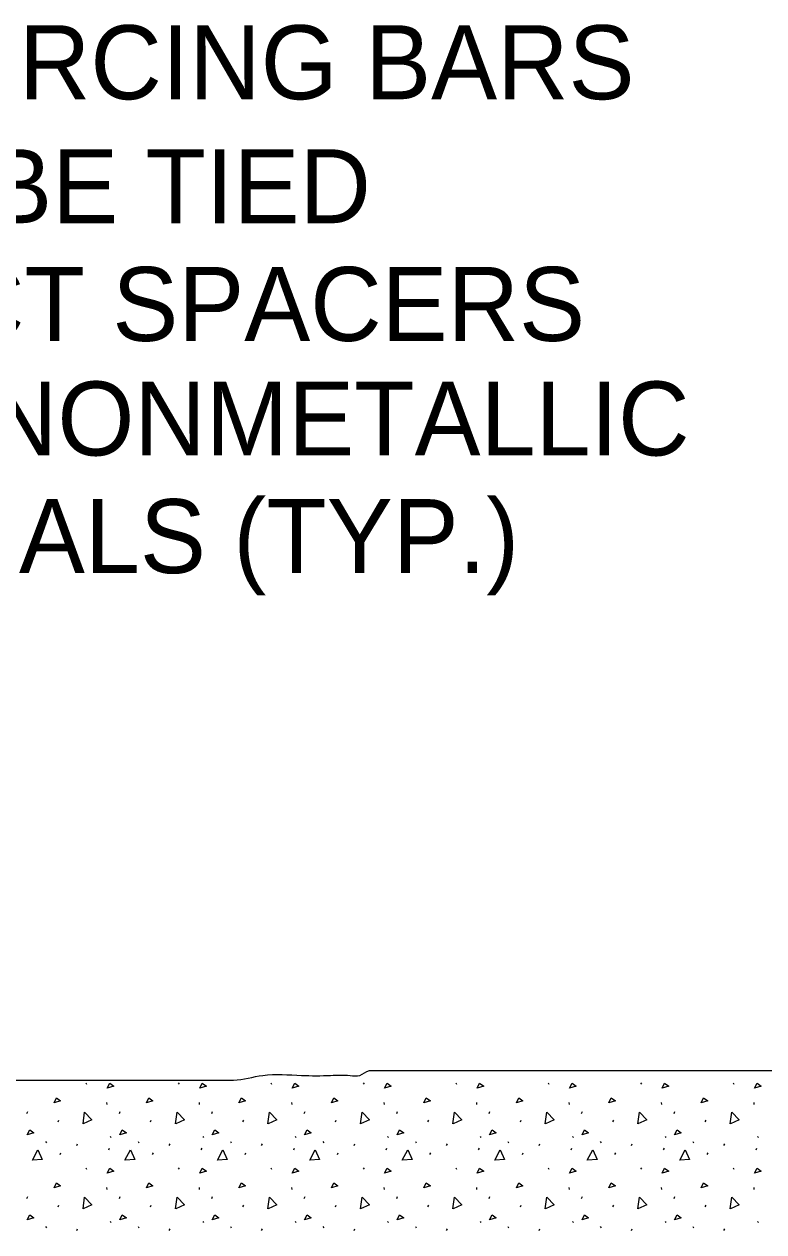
# Model space of a CAD drawing. Extents: x -12482.5 to -12435.3, y -12348.5 to -12304.1.
# Drawn here: x -12450.87 to -12444.21, y -12315.05 to -12304.17 of the extents above; entities that cross this region are included whole.
import ezdxf

# ---------------------------------------------------------------- set-up
doc = ezdxf.new("R2010")
doc.units = 0
for name, color, linetype in [('Default', 7, 'Continuous'), ('G-ANNO-TEXT', 7, 'Continuous'), ('G-DETL-OTLN', 7, 'Continuous')]:
    doc.layers.add(name, color=color, linetype=linetype)

msp = doc.modelspace()

# ---------------------------------------------------------------- linework, layer by layer
at = {"layer": 'Default'}
for p, q in [((-12450.317, -12313.711), (-12450.309, -12313.722)), ((-12449.483, -12313.711), (-12449.476, -12313.722)), ((-12448.65, -12313.711), (-12448.643, -12313.722)), ((-12447.817, -12313.711), (-12447.809, -12313.722)), ((-12446.983, -12313.711), (-12446.976, -12313.722)), ((-12446.15, -12313.711), (-12446.143, -12313.722)), ((-12445.317, -12313.711), (-12445.309, -12313.722)), ((-12444.483, -12313.711), (-12444.476, -12313.722)), ((-12450.13, -12313.889), (-12450.128, -12313.905)), ((-12449.296, -12313.889), (-12449.295, -12313.905)), ((-12448.463, -12313.889), (-12448.461, -12313.905)), ((-12447.63, -12313.889), (-12447.628, -12313.905)), ((-12446.796, -12313.889), (-12446.795, -12313.905)), ((-12445.963, -12313.889), (-12445.961, -12313.905)), ((-12445.13, -12313.889), (-12445.128, -12313.905)), ((-12444.296, -12313.889), (-12444.295, -12313.905)), ((-12450.848, -12313.987), (-12450.84, -12313.97)), ((-12450.567, -12314.063), (-12450.559, -12314.046)), ((-12450.014, -12313.987), (-12450.007, -12313.97)), ((-12449.733, -12314.063), (-12449.726, -12314.046)), ((-12449.181, -12313.987), (-12449.174, -12313.97)), ((-12448.9, -12314.063), (-12448.892, -12314.046)), ((-12448.348, -12313.987), (-12448.34, -12313.97)), ((-12448.067, -12314.063), (-12448.059, -12314.046)), ((-12447.514, -12313.987), (-12447.507, -12313.97)), ((-12447.233, -12314.063), (-12447.226, -12314.046)), ((-12446.681, -12313.987), (-12446.674, -12313.97)), ((-12446.4, -12314.063), (-12446.392, -12314.046)), ((-12445.848, -12313.987), (-12445.84, -12313.97)), ((-12445.567, -12314.063), (-12445.559, -12314.046)), ((-12445.014, -12313.987), (-12445.007, -12313.97)), ((-12444.733, -12314.063), (-12444.726, -12314.046)), ((-12450.68, -12314.241), (-12450.672, -12314.252)), ((-12450.398, -12314.277), (-12450.391, -12314.26)), ((-12450.096, -12314.194), (-12450.088, -12314.205)), ((-12449.846, -12314.241), (-12449.839, -12314.252)), ((-12449.565, -12314.277), (-12449.557, -12314.26)), ((-12449.262, -12314.194), (-12449.255, -12314.205)), ((-12449.013, -12314.241), (-12449.006, -12314.252)), ((-12448.732, -12314.277), (-12448.724, -12314.26)), ((-12448.429, -12314.194), (-12448.421, -12314.205)), ((-12448.18, -12314.241), (-12448.172, -12314.252)), ((-12447.898, -12314.277), (-12447.891, -12314.26)), ((-12447.596, -12314.194), (-12447.588, -12314.205)), ((-12447.346, -12314.241), (-12447.339, -12314.252)), ((-12447.065, -12314.277), (-12447.057, -12314.26)), ((-12446.762, -12314.194), (-12446.755, -12314.205)), ((-12446.513, -12314.241), (-12446.506, -12314.252)), ((-12446.232, -12314.277), (-12446.224, -12314.26)), ((-12445.929, -12314.194), (-12445.921, -12314.205)), ((-12445.68, -12314.241), (-12445.672, -12314.252)), ((-12445.398, -12314.277), (-12445.391, -12314.26)), ((-12445.096, -12314.194), (-12445.088, -12314.205)), ((-12444.846, -12314.241), (-12444.839, -12314.252)), ((-12444.565, -12314.277), (-12444.557, -12314.26)), ((-12444.262, -12314.194), (-12444.255, -12314.205)), ((-12450.548, -12314.358), (-12450.541, -12314.342)), ((-12450.11, -12314.316), (-12450.102, -12314.299)), ((-12449.715, -12314.358), (-12449.707, -12314.342)), ((-12449.276, -12314.316), (-12449.269, -12314.299)), ((-12448.881, -12314.358), (-12448.874, -12314.342)), ((-12448.443, -12314.316), (-12448.435, -12314.299)), ((-12448.048, -12314.358), (-12448.041, -12314.342)), ((-12447.61, -12314.316), (-12447.602, -12314.299)), ((-12447.215, -12314.358), (-12447.207, -12314.342)), ((-12446.776, -12314.316), (-12446.769, -12314.299)), ((-12446.381, -12314.358), (-12446.374, -12314.342)), ((-12445.943, -12314.316), (-12445.935, -12314.299)), ((-12445.548, -12314.358), (-12445.541, -12314.342)), ((-12445.11, -12314.316), (-12445.102, -12314.299)), ((-12444.715, -12314.358), (-12444.707, -12314.342)), ((-12444.276, -12314.316), (-12444.269, -12314.299)), ((-12450.317, -12314.477), (-12450.309, -12314.488)), ((-12449.483, -12314.477), (-12449.476, -12314.488)), ((-12448.65, -12314.477), (-12448.643, -12314.488)), ((-12447.817, -12314.477), (-12447.809, -12314.488)), ((-12446.983, -12314.477), (-12446.976, -12314.488)), ((-12446.15, -12314.477), (-12446.143, -12314.488)), ((-12445.317, -12314.477), (-12445.309, -12314.488)), ((-12444.483, -12314.477), (-12444.476, -12314.488)), ((-12450.13, -12314.654), (-12450.128, -12314.671)), ((-12449.296, -12314.654), (-12449.295, -12314.671)), ((-12448.463, -12314.654), (-12448.461, -12314.671)), ((-12447.63, -12314.654), (-12447.628, -12314.671)), ((-12446.796, -12314.654), (-12446.795, -12314.671)), ((-12445.963, -12314.654), (-12445.961, -12314.671)), ((-12445.13, -12314.654), (-12445.128, -12314.671)), ((-12444.296, -12314.654), (-12444.295, -12314.671)), ((-12450.848, -12314.752), (-12450.84, -12314.736)), ((-12450.567, -12314.828), (-12450.559, -12314.812)), ((-12450.014, -12314.752), (-12450.007, -12314.736)), ((-12449.733, -12314.828), (-12449.726, -12314.812)), ((-12449.181, -12314.752), (-12449.174, -12314.736)), ((-12448.9, -12314.828), (-12448.892, -12314.812)), ((-12448.348, -12314.752), (-12448.34, -12314.736)), ((-12448.067, -12314.828), (-12448.059, -12314.812)), ((-12447.514, -12314.752), (-12447.507, -12314.736)), ((-12447.233, -12314.828), (-12447.226, -12314.812)), ((-12446.681, -12314.752), (-12446.674, -12314.736)), ((-12446.4, -12314.828), (-12446.392, -12314.812)), ((-12445.848, -12314.752), (-12445.84, -12314.736)), ((-12445.567, -12314.828), (-12445.559, -12314.812)), ((-12445.014, -12314.752), (-12445.007, -12314.736)), ((-12444.733, -12314.828), (-12444.726, -12314.812)), ((-12450.68, -12315.007), (-12450.672, -12315.018)), ((-12450.398, -12315.043), (-12450.391, -12315.026)), ((-12450.096, -12314.96), (-12450.088, -12314.971)), ((-12449.846, -12315.007), (-12449.839, -12315.018)), ((-12449.565, -12315.043), (-12449.557, -12315.026)), ((-12449.262, -12314.96), (-12449.255, -12314.971)), ((-12449.013, -12315.007), (-12449.006, -12315.018)), ((-12448.732, -12315.043), (-12448.724, -12315.026)), ((-12448.429, -12314.96), (-12448.421, -12314.971)), ((-12448.18, -12315.007), (-12448.172, -12315.018)), ((-12447.898, -12315.043), (-12447.891, -12315.026)), ((-12447.596, -12314.96), (-12447.588, -12314.971)), ((-12447.346, -12315.007), (-12447.339, -12315.018)), ((-12447.065, -12315.043), (-12447.057, -12315.026)), ((-12446.762, -12314.96), (-12446.755, -12314.971)), ((-12446.513, -12315.007), (-12446.506, -12315.018)), ((-12446.232, -12315.043), (-12446.224, -12315.026)), ((-12445.929, -12314.96), (-12445.921, -12314.971)), ((-12445.68, -12315.007), (-12445.672, -12315.018)), ((-12445.398, -12315.043), (-12445.391, -12315.026)), ((-12445.096, -12314.96), (-12445.088, -12314.971)), ((-12444.846, -12315.007), (-12444.839, -12315.018)), ((-12444.565, -12315.043), (-12444.557, -12315.026)), ((-12444.262, -12314.96), (-12444.255, -12314.971))]:
    msp.add_line(p, q, dxfattribs=at)
for points in [[(-12450.123, -12313.759), (-12450.1, -12313.713), (-12450.063, -12313.741), (-12450.123, -12313.759)], [(-12449.289, -12313.759), (-12449.267, -12313.713), (-12449.23, -12313.741), (-12449.289, -12313.759)], [(-12448.456, -12313.759), (-12448.434, -12313.713), (-12448.397, -12313.741), (-12448.456, -12313.759)], [(-12447.623, -12313.759), (-12447.6, -12313.713), (-12447.563, -12313.741), (-12447.623, -12313.759)], [(-12446.789, -12313.759), (-12446.767, -12313.713), (-12446.73, -12313.741), (-12446.789, -12313.759)], [(-12445.956, -12313.759), (-12445.934, -12313.713), (-12445.897, -12313.741), (-12445.956, -12313.759)], [(-12445.123, -12313.759), (-12445.1, -12313.713), (-12445.063, -12313.741), (-12445.123, -12313.759)], [(-12444.289, -12313.759), (-12444.267, -12313.713), (-12444.23, -12313.741), (-12444.289, -12313.759)], [(-12450.603, -12313.891), (-12450.581, -12313.845), (-12450.544, -12313.873), (-12450.603, -12313.891)], [(-12449.77, -12313.891), (-12449.748, -12313.845), (-12449.711, -12313.873), (-12449.77, -12313.891)], [(-12448.936, -12313.891), (-12448.914, -12313.845), (-12448.877, -12313.873), (-12448.936, -12313.891)], [(-12448.103, -12313.891), (-12448.081, -12313.845), (-12448.044, -12313.873), (-12448.103, -12313.891)], [(-12447.27, -12313.891), (-12447.248, -12313.845), (-12447.211, -12313.873), (-12447.27, -12313.891)], [(-12446.436, -12313.891), (-12446.414, -12313.845), (-12446.377, -12313.873), (-12446.436, -12313.891)], [(-12445.603, -12313.891), (-12445.581, -12313.845), (-12445.544, -12313.873), (-12445.603, -12313.891)], [(-12444.77, -12313.891), (-12444.748, -12313.845), (-12444.711, -12313.873), (-12444.77, -12313.891)], [(-12450.341, -12314.082), (-12450.327, -12313.976), (-12450.261, -12314.044), (-12450.34, -12314.081)], [(-12449.508, -12314.082), (-12449.493, -12313.976), (-12449.427, -12314.044), (-12449.506, -12314.081)], [(-12448.675, -12314.082), (-12448.66, -12313.976), (-12448.594, -12314.044), (-12448.673, -12314.081)], [(-12447.841, -12314.082), (-12447.827, -12313.976), (-12447.761, -12314.044), (-12447.84, -12314.081)], [(-12447.008, -12314.082), (-12446.993, -12313.976), (-12446.927, -12314.044), (-12447.006, -12314.081)], [(-12446.175, -12314.082), (-12446.16, -12313.976), (-12446.094, -12314.044), (-12446.173, -12314.081)], [(-12445.341, -12314.082), (-12445.327, -12313.976), (-12445.261, -12314.044), (-12445.34, -12314.081)], [(-12444.508, -12314.082), (-12444.493, -12313.976), (-12444.427, -12314.044), (-12444.506, -12314.081)], [(-12450.844, -12314.181), (-12450.822, -12314.135), (-12450.785, -12314.162), (-12450.844, -12314.181)], [(-12450.011, -12314.181), (-12449.988, -12314.135), (-12449.951, -12314.162), (-12450.011, -12314.181)], [(-12449.177, -12314.181), (-12449.155, -12314.135), (-12449.118, -12314.162), (-12449.177, -12314.181)], [(-12448.344, -12314.181), (-12448.322, -12314.135), (-12448.285, -12314.162), (-12448.344, -12314.181)], [(-12447.511, -12314.181), (-12447.488, -12314.135), (-12447.451, -12314.162), (-12447.511, -12314.181)], [(-12446.677, -12314.181), (-12446.655, -12314.135), (-12446.618, -12314.162), (-12446.677, -12314.181)], [(-12445.844, -12314.181), (-12445.822, -12314.135), (-12445.785, -12314.162), (-12445.844, -12314.181)], [(-12445.011, -12314.181), (-12444.988, -12314.135), (-12444.951, -12314.162), (-12445.011, -12314.181)], [(-12450.798, -12314.408), (-12450.748, -12314.314), (-12450.709, -12314.401), (-12450.796, -12314.408)], [(-12449.964, -12314.408), (-12449.914, -12314.314), (-12449.876, -12314.401), (-12449.963, -12314.408)], [(-12449.131, -12314.408), (-12449.081, -12314.314), (-12449.042, -12314.401), (-12449.129, -12314.408)], [(-12448.298, -12314.408), (-12448.248, -12314.314), (-12448.209, -12314.401), (-12448.296, -12314.408)], [(-12447.464, -12314.408), (-12447.414, -12314.314), (-12447.376, -12314.401), (-12447.463, -12314.408)], [(-12446.631, -12314.408), (-12446.581, -12314.314), (-12446.542, -12314.401), (-12446.629, -12314.408)], [(-12445.798, -12314.408), (-12445.748, -12314.314), (-12445.709, -12314.401), (-12445.796, -12314.408)], [(-12444.964, -12314.408), (-12444.914, -12314.314), (-12444.876, -12314.401), (-12444.963, -12314.408)], [(-12450.123, -12314.525), (-12450.1, -12314.479), (-12450.063, -12314.506), (-12450.123, -12314.525)], [(-12449.289, -12314.525), (-12449.267, -12314.479), (-12449.23, -12314.506), (-12449.289, -12314.525)], [(-12448.456, -12314.525), (-12448.434, -12314.479), (-12448.397, -12314.506), (-12448.456, -12314.525)], [(-12447.623, -12314.525), (-12447.6, -12314.479), (-12447.563, -12314.506), (-12447.623, -12314.525)], [(-12446.789, -12314.525), (-12446.767, -12314.479), (-12446.73, -12314.506), (-12446.789, -12314.525)], [(-12445.956, -12314.525), (-12445.934, -12314.479), (-12445.897, -12314.506), (-12445.956, -12314.525)], [(-12445.123, -12314.525), (-12445.1, -12314.479), (-12445.063, -12314.506), (-12445.123, -12314.525)], [(-12444.289, -12314.525), (-12444.267, -12314.479), (-12444.23, -12314.506), (-12444.289, -12314.525)], [(-12450.603, -12314.657), (-12450.581, -12314.611), (-12450.544, -12314.639), (-12450.603, -12314.657)], [(-12449.77, -12314.657), (-12449.748, -12314.611), (-12449.711, -12314.639), (-12449.77, -12314.657)], [(-12448.936, -12314.657), (-12448.914, -12314.611), (-12448.877, -12314.639), (-12448.936, -12314.657)], [(-12448.103, -12314.657), (-12448.081, -12314.611), (-12448.044, -12314.639), (-12448.103, -12314.657)], [(-12447.27, -12314.657), (-12447.248, -12314.611), (-12447.211, -12314.639), (-12447.27, -12314.657)], [(-12446.436, -12314.657), (-12446.414, -12314.611), (-12446.377, -12314.639), (-12446.436, -12314.657)], [(-12445.603, -12314.657), (-12445.581, -12314.611), (-12445.544, -12314.639), (-12445.603, -12314.657)], [(-12444.77, -12314.657), (-12444.748, -12314.611), (-12444.711, -12314.639), (-12444.77, -12314.657)], [(-12450.341, -12314.847), (-12450.327, -12314.742), (-12450.261, -12314.81), (-12450.34, -12314.847)], [(-12449.508, -12314.847), (-12449.493, -12314.742), (-12449.427, -12314.81), (-12449.506, -12314.847)], [(-12448.675, -12314.847), (-12448.66, -12314.742), (-12448.594, -12314.81), (-12448.673, -12314.847)], [(-12447.841, -12314.847), (-12447.827, -12314.742), (-12447.761, -12314.81), (-12447.84, -12314.847)], [(-12447.008, -12314.847), (-12446.993, -12314.742), (-12446.927, -12314.81), (-12447.006, -12314.847)], [(-12446.175, -12314.847), (-12446.16, -12314.742), (-12446.094, -12314.81), (-12446.173, -12314.847)], [(-12445.341, -12314.847), (-12445.327, -12314.742), (-12445.261, -12314.81), (-12445.34, -12314.847)], [(-12444.508, -12314.847), (-12444.493, -12314.742), (-12444.427, -12314.81), (-12444.506, -12314.847)], [(-12450.844, -12314.947), (-12450.822, -12314.9), (-12450.785, -12314.928), (-12450.844, -12314.947)], [(-12450.011, -12314.947), (-12449.988, -12314.9), (-12449.951, -12314.928), (-12450.011, -12314.947)], [(-12449.177, -12314.947), (-12449.155, -12314.9), (-12449.118, -12314.928), (-12449.177, -12314.947)], [(-12448.344, -12314.947), (-12448.322, -12314.9), (-12448.285, -12314.928), (-12448.344, -12314.947)], [(-12447.511, -12314.947), (-12447.488, -12314.9), (-12447.451, -12314.928), (-12447.511, -12314.947)], [(-12446.677, -12314.947), (-12446.655, -12314.9), (-12446.618, -12314.928), (-12446.677, -12314.947)], [(-12445.844, -12314.947), (-12445.822, -12314.9), (-12445.785, -12314.928), (-12445.844, -12314.947)], [(-12445.011, -12314.947), (-12444.988, -12314.9), (-12444.951, -12314.928), (-12445.011, -12314.947)]]:
    msp.add_lwpolyline(points, dxfattribs=at)
at = {"layer": 'G-DETL-OTLN'}
for points in [[(-12458.987, -12315.285), (-12458.9, -12315.173), (-12458.9, -12315.086), (-12458.9, -12315.042), (-12458.9, -12314.955), (-12458.9, -12314.911), (-12458.856, -12314.867), (-12458.856, -12314.824), (-12458.812, -12314.78), (-12458.812, -12314.736), (-12458.769, -12314.605), (-12458.725, -12314.562), (-12458.725, -12314.518), (-12458.725, -12314.474), (-12458.681, -12314.43), (-12458.681, -12314.343), (-12458.638, -12314.299), (-12458.638, -12314.256), (-12458.638, -12314.212), (-12458.638, -12314.168), (-12458.638, -12314.124), (-12458.638, -12314.081), (-12458.594, -12314.037), (-12458.594, -12313.993), (-12458.55, -12313.95), (-12458.55, -12313.906), (-12458.506, -12313.862), (-12458.463, -12313.818), (-12458.419, -12313.818), (-12458.375, -12313.775), (-12458.288, -12313.731), (-12458.244, -12313.687), (-12458.201, -12313.644), (-12458.157, -12313.644), (-12458.113, -12313.6), (-12458.026, -12313.6), (-12457.939, -12313.556), (-12457.851, -12313.556), (-12457.764, -12313.556), (-12457.502, -12313.556), (-12457.152, -12313.556), (-12456.89, -12313.556), (-12456.803, -12313.556), (-12456.715, -12313.556), (-12456.672, -12313.556), (-12456.41, -12313.556), (-12456.322, -12313.556), (-12456.06, -12313.556), (-12455.798, -12313.556), (-12455.449, -12313.556), (-12455.099, -12313.556), (-12454.837, -12313.6), (-12454.575, -12313.6), (-12454.138, -12313.644), (-12453.876, -12313.644), (-12453.789, -12313.644), (-12453.701, -12313.644), (-12453.614, -12313.644), (-12453.352, -12313.644), (-12453.09, -12313.644), (-12452.828, -12313.687), (-12452.566, -12313.687), (-12452.478, -12313.687), (-12452.391, -12313.687), (-12452.129, -12313.687), (-12451.867, -12313.687), (-12451.605, -12313.687), (-12451.255, -12313.687), (-12450.818, -12313.687), (-12450.731, -12313.687), (-12450.469, -12313.687), (-12450.12, -12313.687), (-12449.508, -12313.687), (-12449.246, -12313.687), (-12449.159, -12313.687), (-12449.071, -12313.687), (-12448.984, -12313.687), (-12448.722, -12313.644), (-12448.372, -12313.644), (-12448.11, -12313.644), (-12447.935, -12313.644), (-12447.848, -12313.644), (-12447.761, -12313.6), (-12447.717, -12313.6), (-12447.673, -12313.6), (-12447.586, -12313.6), (-12447.499, -12313.6), (-12447.411, -12313.6)], [(-12447.411, -12313.6), (-12447.368, -12313.6), (-12447.105, -12313.6), (-12446.581, -12313.6), (-12446.319, -12313.6), (-12446.057, -12313.6), (-12445.795, -12313.6), (-12445.533, -12313.6), (-12445.183, -12313.6), (-12444.747, -12313.6), (-12444.397, -12313.6), (-12443.786, -12313.6), (-12443.524, -12313.6), (-12443.48, -12313.6), (-12443.436, -12313.6), (-12443.349, -12313.6), (-12443.087, -12313.6), (-12442.825, -12313.6), (-12442.563, -12313.6), (-12442.475, -12313.6), (-12442.213, -12313.644), (-12441.951, -12313.687), (-12441.602, -12313.687), (-12441.339, -12313.731), (-12441.077, -12313.731), (-12440.815, -12313.731), (-12440.728, -12313.731), (-12440.466, -12313.731), (-12440.378, -12313.731), (-12440.291, -12313.731), (-12440.204, -12313.731), (-12440.116, -12313.731), (-12440.073, -12313.731), (-12440.029, -12313.731), (-12439.942, -12313.731), (-12439.898, -12313.731), (-12439.811, -12313.731), (-12439.767, -12313.731), (-12439.68, -12313.731), (-12439.636, -12313.731), (-12439.592, -12313.731), (-12439.548, -12313.731), (-12439.461, -12313.731), (-12439.374, -12313.731), (-12439.112, -12313.731), (-12439.068, -12313.731), (-12438.981, -12313.731), (-12438.893, -12313.731), (-12438.806, -12313.731), (-12438.719, -12313.731), (-12438.631, -12313.731), (-12438.369, -12313.731), (-12438.107, -12313.731), (-12438.02, -12313.731), (-12437.932, -12313.731), (-12437.889, -12313.731), (-12437.801, -12313.731), (-12437.758, -12313.731), (-12437.714, -12313.731), (-12437.67, -12313.731), (-12437.626, -12313.731), (-12437.539, -12313.731), (-12437.452, -12313.731), (-12437.364, -12313.731), (-12437.321, -12313.731), (-12437.233, -12313.731), (-12437.102, -12313.731), (-12437.059, -12313.731), (-12436.971, -12313.731), (-12436.928, -12313.731), (-12436.884, -12313.731), (-12436.753, -12313.731), (-12436.709, -12313.731), (-12436.665, -12313.731), (-12436.622, -12313.731), (-12436.491, -12313.731), (-12436.447, -12313.731), (-12436.403, -12313.731), (-12436.36, -12313.731), (-12436.316, -12313.731), (-12436.229, -12313.731), (-12436.185, -12313.775), (-12436.141, -12313.775), (-12436.01, -12313.818), (-12435.967, -12313.818), (-12435.923, -12313.818), (-12435.879, -12313.862), (-12435.836, -12313.862), (-12435.792, -12313.862), (-12435.748, -12313.906), (-12435.704, -12313.906)]]:
    msp.add_spline(points, degree=3, dxfattribs=at)

# ---------------------------------------------------------------- texts
at = {"layer": 'G-ANNO-TEXT'}
for s, p in [('REINFORCING BARS', (-12454.287, -12304.848)), ('SHALL BE TIED', (-12454.287, -12305.965)), ('TO DUCT SPACERS', (-12454.287, -12307.026)), ('USING NONMETALLIC', (-12454.287, -12308.058)), ('MATERIALS (TYP.)', (-12454.287, -12309.118))]:
    msp.add_text(s, height=0.66667, dxfattribs=at).set_placement(p)

doc.saveas('drawing.dxf')
